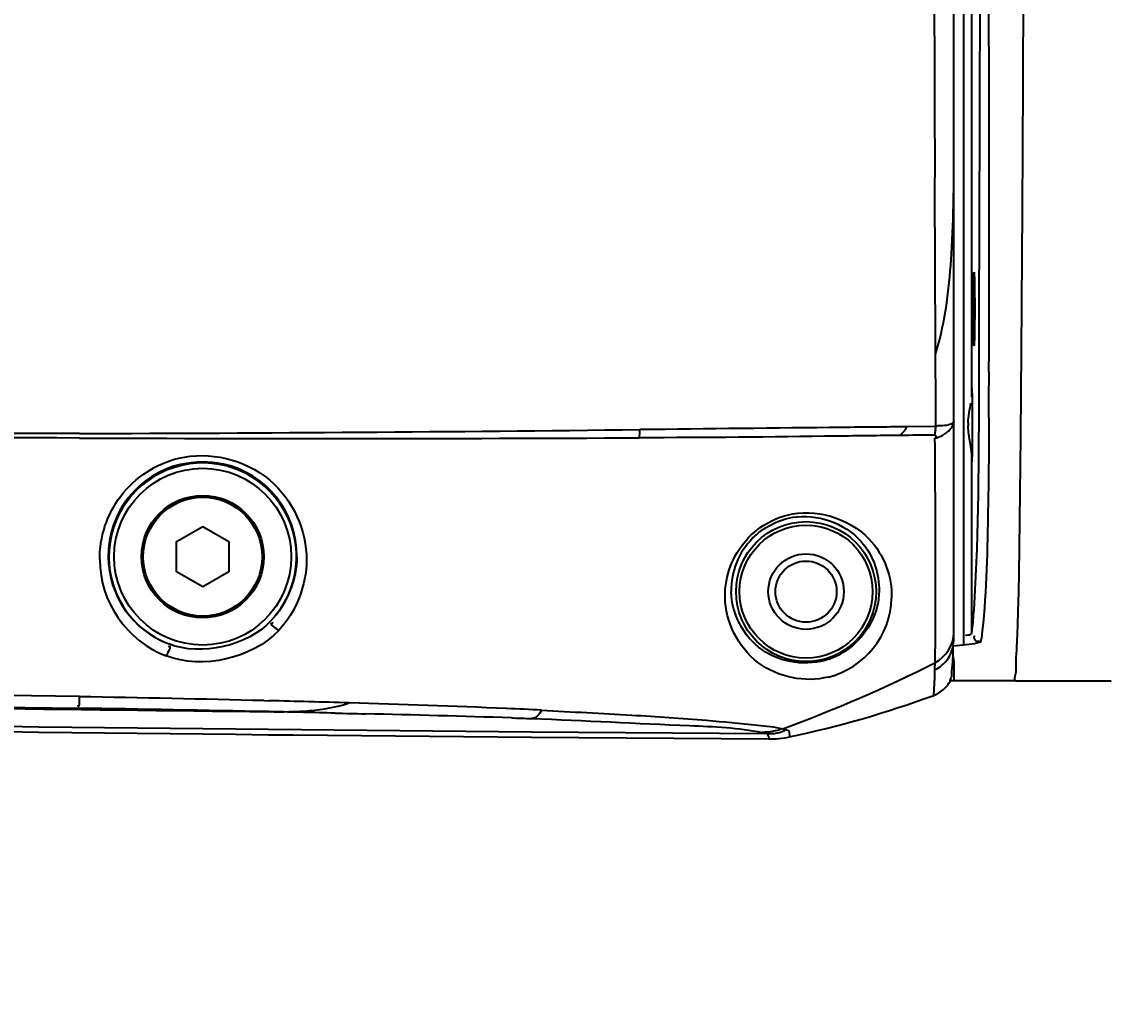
# Model space of a CAD drawing. Header units: millimetres. Extents: x 4086 to 8300, y 123 to 1549.
# Drawn here: x 7658.06 to 7673.64, y 1211.52 to 1225.53 of the extents above; entities that cross this region are included whole.
import ezdxf

# ---------------------------------------------------------------- set-up
doc = ezdxf.new("R2010")
doc.units = ezdxf.units.MM
for name, color, linetype in [('外形图', 7, 'Continuous'), ('尺寸标注', 7, 'Continuous'), ('运动范围', 7, 'Continuous')]:
    doc.layers.add(name, color=color, linetype=linetype)
doc.styles.add('思源黑', font='SourceHanSansCN-Normal.ttf')
doc.dimstyles.new('尺寸标注_1_4比例', dxfattribs={"dimtxt": 7, "dimasz": 6, "dimexe": 2, "dimexo": 1.5, "dimgap": 1, "dimtad": 1, "dimdec": 1, "dimlfac": 4, "dimdsep": 46, "dimtxsty": '思源黑', "dimcen": 0.09, "dimadec": 0, "dimazin": 0, "dimtp": 0.01, "dimtm": 0.01, "dimtfac": 1, "dimtdec": 1, "dimtofl": 0, "dimtmove": 0, "dimatfit": 3, "dimfxl": 1, "dimtolj": 1, "dimarcsym": 0})

# ---------------------------------------------------------------- blocks, each defined once
blk = doc.blocks.new('*D986')
at = {"layer": 'Defpoints', "color": 0}
for p in [(7460.272, 1323.983), (7715.4, 1323.983), (7637.619, 925.251)]:
    blk.add_point(p, dxfattribs=at)
at = {"layer": '尺寸标注', "color": 0, "lineweight": -2}
for p, q in [((7713.9, 1323.983), (7458.272, 1323.983)), ((7460.272, 931.251), (7460.272, 1317.983)), ((7636.119, 925.251), (7458.272, 925.251))]:
    blk.add_line(p, q, dxfattribs=at)
at = {"layer": '尺寸标注', "color": 0}
for points in [[(7461.272, 1317.983), (7459.272, 1317.983), (7460.272, 1323.983)], [(7459.272, 931.251), (7461.272, 931.251), (7460.272, 925.251)]]:
    blk.add_solid(points, dxfattribs=at)
at = {"layer": '尺寸标注', "color": 0, "insert": (7455.648, 1124.617), "char_height": 7, "attachment_point": 5, "rotation": 90, "style": '思源黑'}
blk.add_mtext('\\A1;1594.9', dxfattribs=at)

msp = doc.modelspace()

# ---------------------------------------------------------------- linework, layer by layer
at = {"layer": '外形图'}
for p, q in [((7671.3878, 1216.718), (7671.3878, 1240.3008)), ((7671.5253, 1240.3983), (7671.5253, 1216.617)), ((7671.6421, 1236.8469), (7671.6421, 1220.1697)), ((7671.89, 1221.586), (7671.8903, 1221.2471)), ((7671.129, 1220.09), (7671.128, 1220.7816)), ((7671.1294, 1219.8196), (7671.129, 1220.09)), ((7671.1309, 1219.746), (7670.7178, 1219.7413)), ((7671.1295, 1219.7465), (7671.1294, 1219.8196)), ((7671.8903, 1219.8724), (7671.8899, 1219.7141)), ((7671.6421, 1219.3607), (7671.6421, 1216.7955)), ((7660.2779, 1218.0981), (7660.6503, 1218.3131)), ((7660.6503, 1218.3131), (7661.0227, 1218.0981)), ((7660.2779, 1217.6681), (7660.2779, 1218.0981)), ((7661.0227, 1218.0981), (7661.0227, 1217.6681)), ((7660.6503, 1217.4531), (7660.2779, 1217.6681)), ((7661.0227, 1217.6681), (7660.6503, 1217.4531)), ((7671.5253, 1216.6158), (7671.3746, 1216.6046)), ((7671.3801, 1216.4419), (7671.3862, 1216.3826)), ((7671.3862, 1216.3826), (7671.3887, 1216.1997)), ((7671.1016, 1215.8996), (7671.1168, 1216.1575)), ((7671.3887, 1216.1997), (7671.3878, 1216.1088)), ((7671.3878, 1216.1088), (7671.3389, 1216.1088)), ((7672.2699, 1216.1089), (7671.3878, 1216.1088)), ((7672.2699, 1216.1089), (7673.6378, 1216.1091)), ((7661.5308, 1215.8241), (7661.5986, 1215.8224)), ((7661.594, 1215.6666), (7661.6354, 1215.6658)), ((7661.5942, 1215.6671), (7661.6353, 1215.6662)), ((7661.5914, 1215.4135), (7665.3524, 1215.378)), ((7665.3524, 1215.378), (7668.7098, 1215.352)), ((7661.59, 1215.3372), (7661.949, 1215.3335)), ((7661.949, 1215.3335), (7665.352, 1215.3017)), ((7665.352, 1215.3017), (7668.7406, 1215.2754))]:
    msp.add_line(p, q, dxfattribs=at)
msp.add_lwpolyline([(7671.1181, 1219.5772), (7671.1207, 1219.5776), (7671.1217, 1219.579), (7671.1232, 1219.5806), (7671.1251, 1219.5821), (7671.1271, 1219.5836), (7671.1291, 1219.5852), (7671.131, 1219.5868), (7671.1326, 1219.5884), (7671.1339, 1219.59), (7671.1349, 1219.5916), (7671.1356, 1219.5933), (7671.136, 1219.5951), (7671.1361, 1219.5971), (7671.1359, 1219.5991), (7671.1354, 1219.6013), (7671.1346, 1219.6036), (7671.1335, 1219.6061), (7671.132, 1219.6088), (7671.13, 1219.6116), (7671.1276, 1219.6142), (7671.1249, 1219.6166), (7671.122, 1219.6186), (7671.1189, 1219.6202), (7671.1158, 1219.6212), (7671.1127, 1219.6217), (7671.1099, 1219.6219)], dxfattribs=at)
for centre, radius in [((7660.6503, 1217.8831), 1.265), ((7660.6503, 1217.8831), 0.875), ((7660.6503, 1217.8831), 0.85), ((7669.2753, 1217.3831), 1.0009), ((7669.2753, 1217.3831), 0.9509), ((7669.2753, 1217.3831), 0.5397), ((7669.2753, 1217.3831), 0.4375)]:
    msp.add_circle(centre, radius, dxfattribs=at)
for centre, radius, start, end in [((12383.4967, 1228.451), 4711.6117, 179.9189502, 180.0834819), ((9070.6068, 1229.0481), 1399.5025, 180.0221064, 180.2353213), ((7646.1209, 1223.4223), 25.2669, 359.06138, 0.02449), ((7653.5279, 1223.2873), 17.8588, 356.56221, 359.10514), ((7666.9967, 1222.0443), 4.3186, 342.99878, 344.82532), ((7307.9527, 1220.421), 363.9381, 359.913636, 0.040962), ((7670.4741, 1219.791), 0.6583, 351.58712, 356.14251), ((7672.6796, 1219.7643), 1.0867, 178.30945, 180.3516), ((7656.5337, 2125.7571), 906.1159, 270.1488541, 270.6554987), ((7662.5404, 2131.5384), 911.9656, 269.7705222, 270.2735425), ((7660.6492, 1217.8916), 1.3499, 102.93934, 180.36371), ((7660.6503, 1217.8831), 1.34, 317.06291, 248.73761), ((7660.6505, 1217.8942), 1.3472, 359.52836, 77.91028), ((7669.2621, 1217.4033), 1.0562, 135.34807, 181.09588), ((7660.6459, 1217.8918), 1.3466, 180.37176, 249.04622), ((7660.6677, 1217.8524), 1.4895, 180.43935, 248.79904), ((7669.3031, 1217.3216), 1.196, 284.12269, 358.43628), ((7670.856, 1216.7226), 0.5319, 347.18391, 353.33615), ((7670.8696, 1216.7211), 0.5182, 353.32219, 359.65377), ((7666.548, 1217.3435), 5.2717, 352.68491, 353.11148), ((7669.2451, 1217.4511), 1.0928, 289.02027, 299.10664), ((7641.7482, 1217.9301), 29.661, 357.31698, 357.43942), ((7662.1244, 1234.074), 19.8592, 290.0764, 296.94659), ((7669.5994, 1216.2237), 1.5188, 357.49883, 1.55237), ((7651.9001, 821.6196), 394.3221, 88.600503, 88.984615), ((7665.923, 1230.0025), 15.0236, 281.97099, 290.16351), ((7649.9727, 638.0436), 577.7403, 88.8473978, 89.1178408), ((7655.2765, 960.4387), 255.462, 88.324554, 88.581915), ((7657.1436, 1027.3537), 188.521, 87.614331, 88.297162), ((7660.2593, 1105.0925), 110.72, 87.28931, 87.550688), ((7652.5849, 783.8654), 431.8952, 88.678785, 88.799256), ((7656.4377, 945.6887), 270.026, 88.169499, 88.613287), ((7668.75, 1216.6718), 1.3964, 269.61488, 281.94783)]:
    msp.add_arc(centre, radius, start, end, dxfattribs=at)
msp.add_ellipse((7671.677, 1221.4282), major_axis=(0, 0.525), ratio=0.0174551, dxfattribs=at)
msp.add_ellipse((7671.6479, 1219.7652), major_axis=(0, 0.525), ratio=0.0174551, start_param=3.1415927, end_param=6.2831853, dxfattribs=at)
for points, knots in [([(7661.6356, 1241.35), (7658.7796, 1241.3202), (7653.0679, 1241.247), (7644.501, 1241.0826), (7635.9359, 1240.8478), (7628.8002, 1240.5868), (7623.0943, 1240.3209), (7618.8147, 1240.1131), (7615.2531, 1239.8783), (7612.3997, 1239.725), (7609.5574, 1239.5746), (7605.9712, 1238.9829), (7602.3524, 1236.4631), (7599.9263, 1232.8286), (7599.073, 1228.5273), (7599.913, 1224.2288), (7602.3186, 1220.5677), (7605.3445, 1218.507), (7608.0797, 1217.6375), (7610.219, 1217.3997), (7612.3596, 1217.3225), (7614.4982, 1217.1747), (7616.6353, 1217.0347), (7619.4869, 1216.8779), (7623.0524, 1216.695), (7628.7587, 1216.4323), (7635.8942, 1216.1693), (7644.4594, 1215.9347), (7653.0262, 1215.7698), (7658.738, 1215.6965), (7661.594, 1215.6666)], [0, 0, 0, 0, 0.0625338, 0.1250675, 0.1876012, 0.2501348, 0.2814019, 0.3126679, 0.3439382, 0.3595646, 0.3751969, 0.4064019, 0.4376042, 0.4687717, 0.4999496, 0.5311281, 0.5623056, 0.5934882, 0.6091533, 0.6247704, 0.6404361, 0.6560705, 0.6716955, 0.6873296, 0.7185989, 0.7498649, 0.8123988, 0.8749325, 0.9374662, 1, 1, 1, 1]), ([(7671.7502, 1235.4702), (7671.7563, 1233.7874), (7671.7594, 1230.4134), (7671.7624, 1225.3713), (7671.7415, 1220.9703), (7671.7439, 1218.257), (7671.6787, 1217.2156)], [0, 0, 0, 0, 0.2765381, 0.5544883, 0.8285284, 1, 1, 1, 1]), ([(7672.2699, 1216.1089), (7672.2525, 1216.1324), (7672.2863, 1216.2215), (7672.272, 1216.3599), (7672.2906, 1216.5685), (7672.3006, 1216.8704), (7672.3181, 1217.3848), (7672.3297, 1218.2291), (7672.3449, 1219.4763), (7672.3621, 1221.641), (7672.3811, 1224.592), (7672.3905, 1228.2013), (7672.3837, 1231.8156), (7672.3698, 1234.2229), (7672.3612, 1235.4225)], [0, 0, 0, 0, 0.0045418, 0.0122445, 0.0225391, 0.0365281, 0.0593792, 0.1023704, 0.1677397, 0.253076, 0.4386286, 0.6260876, 0.8136777, 1, 1, 1, 1]), ([(7658.8878, 1219.6442), (7652.078, 1219.6317), (7638.4582, 1219.8126), (7624.8449, 1220.2502), (7618.0416, 1220.5447)], [0, 0, 0, 0, 0.5000003, 1, 1, 1, 1]), ([(7658.8878, 1219.5802), (7652.0712, 1219.6011), (7638.4376, 1219.7297), (7624.8102, 1220.1735), (7617.9997, 1220.4637)], [0, 0, 0, 0, 0.4999996, 1, 1, 1, 1]), ([(7670.7178, 1219.7408), (7670.4109, 1219.7371), (7669.1383, 1219.7258), (7667.8657, 1219.7104), (7666.9, 1219.7004)], [0, 0, 0, 0, 0.241129, 1, 1, 1, 1]), ([(7671.1181, 1219.5762), (7671.1561, 1219.5875), (7671.2696, 1219.6292), (7671.3878, 1219.7358), (7671.3878, 1219.8212)], [0, 0, 0, 0, 0.3172891, 1, 1, 1, 1]), ([(7671.3872, 1219.8212), (7671.3867, 1219.8116), (7671.3143, 1219.7379), (7671.2102, 1219.7661), (7671.1306, 1219.7468)], [0, 0, 0, 0, 0.1056265, 1, 1, 1, 1]), ([(7671.6421, 1219.3763), (7671.6427, 1219.3491), (7671.6101, 1219.6302), (7671.5935, 1219.6566), (7671.5929, 1219.7576)], [0, 0, 0, 0, 0.2118417, 1, 1, 1, 1]), ([(7670.6141, 1219.6172), (7670.3146, 1219.6141), (7669.0747, 1219.598), (7667.8347, 1219.5856), (7666.8943, 1219.5832)], [0, 0, 0, 0, 0.241555, 1, 1, 1, 1]), ([(7671.1254, 1219.6947), (7671.1235, 1219.6821), (7671.1191, 1219.6577), (7671.1132, 1219.6336), (7671.1099, 1219.6219)], [0, 0, 0, 0, 0.5101641, 1, 1, 1, 1]), ([(7671.1267, 1217.2202), (7671.1275, 1217.3753), (7671.1302, 1218.161), (7671.1222, 1218.9466), (7671.1181, 1219.5772)], [0, 0, 0, 0, 0.1973744, 1, 1, 1, 1]), ([(7671.8899, 1219.7141), (7671.8886, 1219.2995), (7671.8734, 1218.2985), (7671.8522, 1217.2942), (7671.7817, 1216.7112)], [0, 0, 0, 0, 0.4138008, 1, 1, 1, 1]), ([(7659.1782, 1217.841), (7659.1756, 1218.1605), (7659.3908, 1218.8302), (7659.9868, 1219.2148), (7660.3072, 1219.2916)], [0, 0, 0, 0, 0.4922779, 1, 1, 1, 1]), ([(7660.3072, 1219.2916), (7660.7397, 1219.3953), (7661.7344, 1219.1682), (7662.1372, 1218.2546), (7662.1357, 1217.8329)], [0, 0, 0, 0, 0.5132696, 1, 1, 1, 1]), ([(7669.0069, 1218.4779), (7669.3988, 1218.5794), (7670.2418, 1218.34), (7670.5068, 1217.5925), (7670.4987, 1217.289)], [0, 0, 0, 0, 0.571399, 1, 1, 1, 1]), ([(7669.0856, 1218.4461), (7669.426, 1218.5049), (7670.1163, 1218.2663), (7670.3269, 1217.6368), (7670.3194, 1217.3831)], [0, 0, 0, 0, 0.5764044, 1, 1, 1, 1]), ([(7668.1179, 1217.2991), (7668.1162, 1217.3792), (7668.1426, 1217.741), (7668.351, 1218.0892), (7668.5727, 1218.2631)], [0, 0, 0, 0, 0.221322, 1, 1, 1, 1]), ([(7669.5949, 1216.1617), (7669.2628, 1216.0778), (7668.4743, 1216.2291), (7668.1254, 1216.9517), (7668.1179, 1217.2991)], [0, 0, 0, 0, 0.4964803, 1, 1, 1, 1]), ([(7669.6013, 1216.418), (7669.2962, 1216.313), (7668.5485, 1216.4024), (7668.2122, 1217.0705), (7668.2061, 1217.3831)], [0, 0, 0, 0, 0.5078817, 1, 1, 1, 1]), ([(7670.3194, 1217.3831), (7670.3171, 1217.3053), (7670.2695, 1216.9524), (7670.0186, 1216.6309), (7669.7767, 1216.4963)], [0, 0, 0, 0, 0.2195334, 1, 1, 1, 1]), ([(7671.6787, 1217.2156), (7671.676, 1217.1721), (7671.6662, 1217.0319), (7671.6535, 1216.8919), (7671.6421, 1216.7955)], [0, 0, 0, 0, 0.3096864, 1, 1, 1, 1]), ([(7661.7384, 1216.8286), (7661.6993, 1216.8577), (7661.5816, 1216.9301), (7661.6514, 1216.9362), (7661.6578, 1216.9334)], [0, 0, 0, 0, 0.8741323, 1, 1, 1, 1]), ([(7671.1238, 1216.3709), (7671.1234, 1216.4006), (7671.1237, 1216.6139), (7671.124, 1216.8272), (7671.1253, 1217.0109)], [0, 0, 0, 0, 0.1391895, 1, 1, 1, 1]), ([(7671.6421, 1216.7956), (7671.6415, 1216.7852), (7671.613, 1216.7564), (7671.5765, 1216.7571), (7671.5526, 1216.7581)], [0, 0, 0, 0, 0.3026251, 1, 1, 1, 1]), ([(7660.129, 1216.4637), (7660.1506, 1216.5065), (7660.2235, 1216.6229), (7660.1605, 1216.5958), (7660.1562, 1216.5906)], [0, 0, 0, 0, 0.8766606, 1, 1, 1, 1]), ([(7671.7768, 1216.6722), (7671.7481, 1216.6701), (7671.6799, 1216.6618), (7671.6733, 1216.7396), (7671.6885, 1216.7577)], [0, 0, 0, 0, 0.5489872, 1, 1, 1, 1]), ([(7671.7768, 1216.6722), (7671.7755, 1216.662), (7671.7334, 1216.6499), (7671.7062, 1216.6416), (7671.6833, 1216.6374)], [0, 0, 0, 0, 0.3079106, 1, 1, 1, 1]), ([(7629.628, 1216.5928), (7635.7131, 1216.3518), (7645.4664, 1216.0714), (7655.222, 1215.9415), (7658.8881, 1215.8863)], [0, 0, 0, 0, 0.624188, 1, 1, 1, 1]), ([(7671.3739, 1216.485), (7671.3738, 1216.4802), (7671.3741, 1216.4708), (7671.3707, 1216.4608), (7671.3724, 1216.4564)], [0, 0, 0, 0, 0.5052052, 1, 1, 1, 1]), ([(7671.3724, 1216.4564), (7671.3735, 1216.4538), (7671.377, 1216.4496), (7671.3802, 1216.4445), (7671.3801, 1216.4419)], [0, 0, 0, 0, 0.5230117, 1, 1, 1, 1]), ([(7671.3767, 1216.5416), (7671.3763, 1216.532), (7671.3755, 1216.5131), (7671.3742, 1216.4942), (7671.3739, 1216.485)], [0, 0, 0, 0, 0.5096922, 1, 1, 1, 1]), ([(7671.1177, 1216.2649), (7671.1165, 1216.2814), (7671.1173, 1216.317), (7671.1217, 1216.3522), (7671.1238, 1216.3709)], [0, 0, 0, 0, 0.4674718, 1, 1, 1, 1]), ([(7671.3681, 1216.3783), (7671.3649, 1216.321), (7671.3455, 1216.2375), (7671.3594, 1216.1636), (7671.3241, 1216.1088), (7671.3389, 1216.1088)], [0, 0, 0, 0, 0.6351692, 0.8359714, 1, 1, 1, 1]), ([(7671.3723, 1216.444), (7671.3716, 1216.4324), (7671.3699, 1216.4106), (7671.3687, 1216.3887), (7671.3681, 1216.3783)], [0, 0, 0, 0, 0.5263186, 1, 1, 1, 1]), ([(7658.8878, 1215.8798), (7658.8868, 1215.859), (7658.8814, 1215.8125), (7658.8888, 1215.7723), (7658.8714, 1215.7311), (7658.871, 1215.7538), (7658.8703, 1215.7612)], [0, 0, 0, 0, 0.3818965, 0.8140298, 0.8647108, 1, 1, 1, 1]), ([(7665.4956, 1215.6886), (7665.9256, 1215.6628), (7666.7121, 1215.6259), (7667.741, 1215.5562), (7668.4584, 1215.4874), (7668.8231, 1215.4508), (7668.9415, 1215.4215)], [0, 0, 0, 0, 0.3737469, 0.6833616, 0.8941367, 1, 1, 1, 1]), ([(7665.3543, 1215.5672), (7666.1066, 1215.5408), (7667.2022, 1215.4796), (7668.3082, 1215.4391), (7668.6488, 1215.3699)], [0, 0, 0, 0, 0.6840834, 1, 1, 1, 1]), ([(7668.6488, 1215.3699), (7668.6628, 1215.3673), (7668.6848, 1215.3626), (7668.7067, 1215.3559), (7668.714, 1215.3519)], [0, 0, 0, 0, 0.6287395, 1, 1, 1, 1]), ([(7668.9416, 1215.4215), (7668.9554, 1215.4184), (7668.9786, 1215.4124), (7669.0012, 1215.4042), (7669.0099, 1215.3999)], [0, 0, 0, 0, 0.5934615, 1, 1, 1, 1]), ([(7669.0163, 1215.4022), (7669.0362, 1215.3906), (7669.0364, 1215.3472), (7669.0381, 1215.3155), (7669.037, 1215.3052)], [0, 0, 0, 0, 0.6888861, 1, 1, 1, 1]), ([(7668.7098, 1215.352), (7668.7296, 1215.3422), (7668.7379, 1215.3206), (7668.7471, 1215.2754), (7668.7406, 1215.2754)], [0, 0, 0, 0, 0.7755545, 1, 1, 1, 1])]:
    msp.add_open_spline(points, degree=3, knots=knots, dxfattribs=at)
for points in [[(7671.1265, 1220.7815), (7671.1229, 1221.6211), (7671.1194, 1222.4606), (7671.1162, 1223.3001)], [(7671.1647, 1220.9139), (7671.2806, 1221.3371), (7671.3295, 1221.7784), (7671.3545, 1222.2165)], [(7671.8903, 1221.2471), (7671.8905, 1221.0584), (7671.8906, 1220.8698), (7671.8906, 1220.6811)], [(7671.5934, 1219.7964), (7671.5962, 1219.8913), (7671.6153, 1219.9852), (7671.6325, 1220.0786)], [(7670.6141, 1219.6171), (7670.6575, 1219.6489), (7670.6956, 1219.6918), (7670.7178, 1219.7409)], [(7666.8943, 1219.5832), (7666.8978, 1219.6222), (7666.8995, 1219.6613), (7666.9, 1219.7004)], [(7671.1099, 1219.6219), (7670.9446, 1219.6203), (7670.7793, 1219.6188), (7670.614, 1219.6171)], [(7660.347, 1219.2072), (7660.5373, 1219.251), (7660.7418, 1219.2525), (7660.9327, 1219.2116)], [(7668.5727, 1218.2631), (7668.6998, 1218.3628), (7668.8506, 1218.4374), (7669.0069, 1218.4779)], [(7668.5108, 1218.1456), (7668.6626, 1218.2996), (7668.8726, 1218.4093), (7669.0856, 1218.4461)], [(7661.9977, 1217.8831), (7661.995, 1217.5552), (7661.8559, 1217.2091), (7661.6313, 1216.9703)], [(7662.1357, 1217.8329), (7662.1345, 1217.4729), (7661.9843, 1217.0915), (7661.7384, 1216.8286)], [(7610.5154, 1217.4509), (7626.6048, 1216.3391), (7642.7412, 1215.9298), (7658.8676, 1215.7155)], [(7671.1253, 1217.0109), (7671.1258, 1217.0806), (7671.1263, 1217.1504), (7671.1267, 1217.2202)], [(7661.6313, 1216.9703), (7661.2889, 1216.6037), (7660.6322, 1216.4532), (7660.1644, 1216.6343)], [(7661.7384, 1216.8286), (7661.3626, 1216.4269), (7660.6419, 1216.2649), (7660.129, 1216.4637)], [(7671.1238, 1216.371), (7671.2728, 1216.444), (7671.3878, 1216.627), (7671.3878, 1216.7929)], [(7671.6833, 1216.6374), (7671.6312, 1216.6279), (7671.5781, 1216.6251), (7671.5259, 1216.617)], [(7671.2886, 1216.4027), (7671.3339, 1216.4611), (7671.366, 1216.5323), (7671.3796, 1216.6049)], [(7671.1225, 1216.2682), (7671.1866, 1216.2993), (7671.2449, 1216.3465), (7671.2886, 1216.4027)], [(7631.5941, 1216.0788), (7641.5887, 1215.7061), (7651.5903, 1215.518), (7661.5914, 1215.4135)], [(7631.6041, 1216.002), (7641.5949, 1215.6296), (7651.5928, 1215.4416), (7661.59, 1215.3372)], [(7671.1016, 1215.8996), (7671.2006, 1215.936), (7671.2905, 1216.0152), (7671.3389, 1216.1088)], [(7661.5965, 1215.6667), (7661.9817, 1215.6606), (7662.3803, 1215.6689), (7662.7456, 1215.7914)], [(7665.4956, 1215.6886), (7665.4679, 1215.633), (7665.4162, 1215.5712), (7665.3543, 1215.5672)], [(7662.5433, 1215.6458), (7662.6864, 1215.6425), (7662.8294, 1215.6391), (7662.9724, 1215.6356)], [(7665.0631, 1215.5769), (7665.1602, 1215.5737), (7665.2572, 1215.5705), (7665.3543, 1215.5672)], [(7668.9417, 1215.4215), (7668.8487, 1215.3873), (7668.748, 1215.3695), (7668.6488, 1215.3699)], [(7668.7099, 1215.352), (7668.8075, 1215.3508), (7668.9194, 1215.3564), (7668.9953, 1215.4178)]]:
    msp.add_open_spline(points, degree=3, dxfattribs=at)
at = {"layer": '运动范围'}
msp.add_arc((7715.4003, 1108.5081), 215.4751, 10, 225, dxfattribs=at)

# ---------------------------------------------------------------- dimensions: what is measured, and where the dimension line sits
at = {"layer": '尺寸标注'}
dim = msp.add_linear_dim(base=(7460.272, 1323.9832), p1=(7637.6186, 925.2512), p2=(7715.4003, 1323.9832), angle=90, dimstyle='尺寸标注_1_4比例', dxfattribs=at)
dim.commit()
dim.dimension.update_dxf_attribs({"geometry": '*D986', "text_midpoint": (7455.6476, 1124.6172)})

doc.saveas('drawing.dxf')
